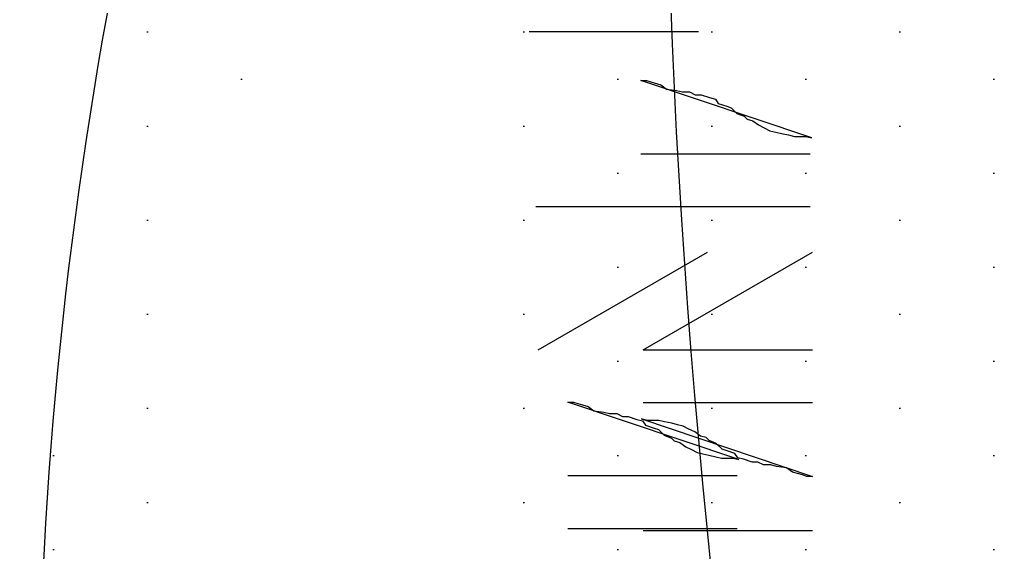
# Model space of a CAD drawing. Extents: x 3694 to 117786, y 20013 to 108631.
# Drawn here: x 68081.6 to 68199.3, y 30714.3 to 30777.5 of the extents above; entities that cross this region are included whole.
import ezdxf

# ---------------------------------------------------------------- set-up
doc = ezdxf.new("R2010")
doc.units = 0
doc.header["$LTSCALE"] = 1000
doc.header["$MEASUREMENT"] = 0
doc.layers.add('家具', color=253, linetype='Continuous')

msp = doc.modelspace()

# ---------------------------------------------------------------- hatches: boundary and pattern name
at = {"layer": '家具'}
h = msp.add_hatch(dxfattribs=at)
h.set_pattern_fill('DOTS', color=8, scale=335.28, angle=-90, style=0)
h.set_pattern_definition([(270, (40764.087, 11180.682), (-20.955, -10.4775), [0, -20.955])])
edge = h.paths.add_edge_path()
edge.add_spline(control_points=[(67993.17, 30063.85), (67991.35, 30072.91), (67989.56, 30081.94), (67984.13, 30110.34), (67980.69, 30129.63), (67974.75, 30168.04), (67972.3, 30187.08), (67967.7, 30231.65), (67965.82, 30257.25), (67961.07, 30334.96), (67959.04, 30388.06), (67952.13, 30468.76), (67949.19, 30495.82), (67943.11, 30536.43), (67940.81, 30549.98), (67935.52, 30577.05), (67932.52, 30590.64), (67925.16, 30620.11), (67920.73, 30635.84), (67913.02, 30661.97), (67909.81, 30672.52), (67906.63, 30682.96)], knot_values=[0.007594, 0.007594, 0.007594, 0.007594, 1.009332, 1.009332, 3.166904, 3.166904, 5.324476, 5.324476, 8.146714, 8.146714, 13.786985, 13.786985, 16.607121, 16.607121, 18.017189, 18.017189, 19.427256, 19.427256, 21.1184, 21.1184, 22.28816, 22.28816, 22.28816, 22.28816], degree=3, periodic=0)
edge.add_ellipse((69823.21, 31244.76), major_axis=(1412.24, 1412.24), ratio=1, start_angle=138.55715, end_angle=151.33744, ccw=False)
edge.add_ellipse((69823.21, 30996.93), major_axis=(1412.24, 1412.24), ratio=1, start_angle=118.66256, end_angle=131.44285, ccw=False)
edge.add_spline(control_points=[(67906.63, 31558.74), (67909.81, 31569.18), (67913.02, 31579.73), (67920.73, 31605.86), (67925.16, 31621.58), (67932.52, 31651.06), (67935.52, 31664.64), (67940.81, 31691.71), (67943.11, 31705.26), (67949.19, 31745.88), (67952.13, 31772.93), (67957.22, 31832.35), (67959.06, 31864.62), (67960.78, 31896.49)], knot_values=[0.007594, 0.007594, 0.007594, 0.007594, 1.177354, 1.177354, 2.868498, 2.868498, 4.278566, 4.278566, 5.688634, 5.688634, 8.508769, 8.508769, 11.917873, 11.917873, 11.917873, 11.917873], degree=3, periodic=0)
edge.add_ellipse((67966.55, 31918.92), major_axis=(-16.38, 16.38), ratio=1, start_angle=120.5825, end_angle=134.1965)
edge.add_ellipse((68102.12, 32282.88), major_axis=(-290.11, 290.11), ratio=1, start_angle=115.6565, end_angle=125.4571)
edge.add_ellipse((67321.82, 31759.47), major_axis=(510.62, 510.62), ratio=1, start_angle=303.72155, end_angle=324.46982, ccw=False)
edge.add_ellipse((63554.82, 31287.67), major_axis=(3173.05, 3173.05), ratio=1, start_angle=308.35798, end_angle=319.22468, ccw=False)
edge.add_ellipse((67013.87, 30385.32), major_axis=(-756.09, 756.09), ratio=1, start_angle=220.52221, end_angle=246.00697, ccw=False)
edge.add_ellipse((68093.52, 30275.82), major_axis=(20.78, 20.78), ratio=1, start_angle=72.686, end_angle=150.6503)
edge.add_ellipse((68351.8, 30519.22), major_axis=(269.53, 269.53), ratio=1, start_angle=176.2513, end_angle=213.9303)
edge.add_ellipse((68627.27, 30299.27), major_axis=(-269.54, 269.54), ratio=1, start_angle=68.8475, end_angle=70.5636)
edge.add_ellipse((68342.57, 28632.01), major_axis=(1063.44, 1063.44), ratio=1, start_angle=47.25508, end_angle=54.69471)
edge.add_ellipse((68138.88, 29903.69), major_axis=(153.1, 153.1), ratio=1, start_angle=58.2352, end_angle=87.2958)
edge = h.paths.add_edge_path()
edge.add_ellipse((68052.89, 29947.42), major_axis=(-59.62, 59.62), ratio=1, start_angle=82.2821, end_angle=111.8665, ccw=False)
edge.add_ellipse((68101.68, 29975.41), major_axis=(99.2, 99.2), ratio=1, start_angle=154.3192, end_angle=169.3068, ccw=False)
edge.add_ellipse((68226.48, 31486.22), major_axis=(1116.04, 1116.04), ratio=1, start_angle=215.62195, end_angle=236.67588)
edge.add_spline(control_points=[(68545.89, 29940.56), (68546.09, 29938.38), (68546.94, 29928.79), (68547.53, 29918.78), (68548.38, 29909.38)], knot_values=[0, 0, 0, 0, 0.241803, 1.05283, 1.05283, 1.05283, 1.05283], degree=3, periodic=0)
edge.add_ellipse((68586.3, 29912.68), major_axis=(-26.91, 26.91), ratio=1, start_angle=49.7272, end_angle=121.2232)
edge.add_ellipse((68256.11, 33919.22), major_axis=(2868.19, 2868.19), ratio=1, start_angle=221.65955, end_angle=229.54069, ccw=False)
edge = h.paths.add_edge_path()
edge.add_ellipse((68052.89, 32294.28), major_axis=(59.62, 59.62), ratio=1, start_angle=68.1335, end_angle=97.7179, ccw=False)
edge.add_ellipse((68256.11, 28322.47), major_axis=(-2868.19, 2868.19), ratio=1, start_angle=310.4559, end_angle=318.34045, ccw=False)
edge.add_ellipse((68586.47, 32328.98), major_axis=(26.91, 26.91), ratio=1, start_angle=58.6764, end_angle=130.0165)
edge.add_spline(control_points=[(68548.56, 32332.29), (68548.22, 32328.59), (68547.95, 32325.15), (68547.7, 32321.89)], knot_values=[0, 0, 0, 0, 0.318986, 0.318986, 0.318986, 0.318986], degree=3, periodic=0)
edge.add_ellipse((68118.22, 28776.02), major_axis=(-2525.63, 2525.63), ratio=1, start_angle=-51.90623, end_angle=-42.87541)
edge = h.paths.add_edge_path()
edge.add_ellipse((68266.78, 31858.43), major_axis=(221.16, 221.16), ratio=1, start_angle=249.068, end_angle=320.144, ccw=False)
edge.add_ellipse((68176.05, 31598.98), major_axis=(-155.45, 155.45), ratio=1, start_angle=155.1189, end_angle=218.1718, ccw=False)
edge.add_ellipse((68799.5, 31223.88), major_axis=(405.32, 405.32), ratio=1, start_angle=117.88643, end_angle=164.47377)
edge.add_ellipse((68089.49, 30642.74), major_axis=(-258.82, 258.82), ratio=1, start_angle=229.4937, end_angle=279.8017, ccw=False)
edge.add_ellipse((68363.94, 30409.28), major_axis=(196.09, 196.09), ratio=1, start_angle=323.3076, end_angle=385.9615, ccw=False)
edge.add_ellipse((68278.01, 29953.05), major_axis=(-433.68, 433.68), ratio=1, start_angle=250.12182, end_angle=279.01888, ccw=False)
edge.add_ellipse((53145.84, 31069.66), major_axis=(661.59, 15696.88), ratio=1, start_angle=268.699072, end_angle=269.289296, ccw=False)
edge.add_spline(control_points=[(68823.65, 30051.87), (68816.62, 30051.43), (68809.48, 30051.33), (68801.97, 30051.61)], knot_values=[2.29351, 2.29351, 2.29351, 2.29351, 2.979733, 2.979733, 2.979733, 2.979733], degree=3, periodic=0)
edge.add_spline(control_points=[(68801.97, 30051.61), (68797.75, 30051.77), (68786.4, 30052.49), (68770.42, 30054.55), (68774.08, 30068.3), (68770.34, 30072.08), (68767.57, 30073.65)], knot_values=[2.979733, 2.979733, 2.979733, 2.979733, 3.365456, 3.990522, 4.278466, 4.605763, 4.605763, 4.605763, 4.605763], degree=3, periodic=0)
edge.add_spline(control_points=[(68767.57, 30073.65), (68764.78, 30075.24), (68761.2, 30076.38), (68757.62, 30077.53)], knot_values=[4.605763, 4.605763, 4.605763, 4.605763, 4.934211, 4.934211, 4.934211, 4.934211], degree=3, periodic=0)
edge.add_ellipse((68342.57, 28632.01), major_axis=(-1063.44, 1063.44), ratio=1, start_angle=-61.02051, end_angle=-52.79563)
edge.add_ellipse((68413.89, 30391.82), major_axis=(-212.58, 212.58), ratio=1, start_angle=161.1869, end_angle=194.3664)
edge.add_ellipse((68413.79, 30073.2), major_axis=(217.18, 217.18), ratio=1, start_angle=347.5897, end_angle=388.9748)
edge.add_ellipse((68061.76, 30199.82), major_axis=(-331.09, 331.09), ratio=1, start_angle=246.1037, end_angle=272.1536)
edge.add_ellipse((68628.88, 30184.46), major_axis=(-308.61, 308.61), ratio=1, start_angle=-10.2604, end_angle=-2.0534)
edge.add_spline(control_points=[(68331.52, 30503.94), (68322.56, 30496.89), (68300.12, 30479.21), (68309.9, 30542.46), (68286.89, 30577.51), (68259.66, 30637.11), (68292.26, 30702.74), (68273.01, 30784.51), (68257.08, 30871.34), (68197.4, 30907.48), (68188.77, 30963.02), (68155.91, 30951.2), (68154.43, 30968.36), (68153.75, 30977.3)], knot_values=[28.726228, 28.726228, 28.726228, 28.726228, 29.65137, 31.045535, 32.970907, 34.80046, 37.537981, 40.132447, 43.737998, 46.299248, 47.538816, 48.20545, 48.984057, 48.984057, 48.984057, 48.984057], degree=3, periodic=0)
edge.add_ellipse((74440.64, 31139.04), major_axis=(4446.97, 4446.97), ratio=1, start_angle=132.846266, end_angle=136.473696, ccw=False)
edge.add_spline(control_points=[(68156.11, 31375.39), (68157.51, 31389.27), (68160.69, 31413.78), (68204.26, 31444.79), (68224.99, 31513.37), (68260.44, 31577.02), (68249.17, 31648.5), (68285.93, 31671.16), (68318.29, 31758.01), (68318.86, 31736.77)], knot_values=[0, 0, 0, 0, 1.426784, 2.507846, 5.446644, 8.794162, 10.36551, 12.195062, 14.476347, 14.476347, 14.476347, 14.476347], degree=3, periodic=0)
edge.add_ellipse((67925.76, 31991.16), major_axis=(-331.09, 331.09), ratio=1, start_angle=192.0923, end_angle=216.81)
edge.add_ellipse((68240.6, 32193.24), major_axis=(217.18, 217.18), ratio=1, start_angle=253.939, end_angle=295.324)
edge.add_ellipse((68311.9, 31882.7), major_axis=(212.58, 212.58), ratio=1, start_angle=358.5473, end_angle=364.8553)
edge.add_ellipse((68346.1, 33494.6), major_axis=(-983.78, 983.78), ratio=1, start_angle=141.58816, end_angle=151.91197)
edge.add_spline(control_points=[(68750.83, 32163.5), (68756.34, 32165.3), (68761.85, 32167.11), (68764.44, 32170.49)], knot_values=[4.42753, 4.42753, 4.42753, 4.42753, 4.934211, 4.934211, 4.934211, 4.934211], degree=3, periodic=0)
edge.add_ellipse((68272.01, 32290.22), major_axis=(358.34, 358.34), ratio=1, start_angle=262.1836, end_angle=301.3352, ccw=False)
h = msp.add_hatch(dxfattribs=at)
h.set_pattern_fill('DOTS', color=8, scale=178.816, angle=-90, style=0)
h.set_pattern_definition([(90, (52193.29, 40884.778), (-11.176, 5.588), [0, -11.176])])
edge = h.paths.add_edge_path(flags=17)
edge.add_ellipse((68101.15, 30580.72), major_axis=(23.26, 23.26), ratio=1, start_angle=292.7744, end_angle=342.5706, ccw=False)
edge.add_ellipse((68208.12, 30531.91), major_axis=(-59.9, 59.9), ratio=1, start_angle=-24.1656, end_angle=19.5752, ccw=False)
edge.add_ellipse((68166.05, 30566.04), major_axis=(32.95, 32.95), ratio=1, start_angle=30.1589, end_angle=95.0784)
edge = h.paths.add_edge_path(flags=17)
edge.add_ellipse((68856.57, 30665.54), major_axis=(-481.37, 481.37), ratio=1, start_angle=48.85307, end_angle=49.58773)
edge.add_ellipse((68231.66, 30599.71), major_axis=(-38.8, 38.8), ratio=1, start_angle=-38.4606, end_angle=33.0337, ccw=False)
edge.add_ellipse((68223.55, 30675.54), major_axis=(-15.13, 15.13), ratio=1, start_angle=2.9898, end_angle=139.9978, ccw=False)
edge.add_ellipse((68268.1, 30622.11), major_axis=(64.2, 64.2), ratio=1, start_angle=86.7435, end_angle=136.4651)
edge = h.paths.add_edge_path()
edge.add_ellipse((68440.14, 30597.61), major_axis=(242.04, 242.04), ratio=1, start_angle=141.8502, end_angle=191.4606)
edge.add_spline(control_points=[(68251.02, 30312.31), (68258.96, 30305.73), (68269.07, 30297.35), (68277.66, 30302.98), (68279.38, 30304.57)], knot_values=[0, 0, 0, 0, 1.422385, 1.810205, 1.810205, 1.810205, 1.810205], degree=3, periodic=0)
edge.add_ellipse((68856.57, 30665.54), major_axis=(481.37, 481.37), ratio=1, start_angle=162.42863, end_angle=167.02149, ccw=False)
edge.add_ellipse((68413.53, 30611.59), major_axis=(216.1, 216.1), ratio=1, start_angle=142.0668, end_angle=193.1655, ccw=False)
edge.add_ellipse((68567.5, 30676.44), major_axis=(331.35, 331.35), ratio=1, start_angle=104.7434, end_angle=147.629, ccw=False)
edge.add_ellipse((69157.15, 30817.28), major_axis=(-706.38, 706.38), ratio=1, start_angle=36.92238, end_angle=39.52687, ccw=False)
edge.add_spline(control_points=[(68168.09, 30957.64), (68164.37, 30957.81), (68153.1, 30955.65), (68150.21, 30943.96), (68148.25, 30936.06)], knot_values=[0, 0, 0, 0, 0.581976, 1.791185, 1.791185, 1.791185, 1.791185], degree=3, periodic=0)
edge.add_ellipse((68598.09, 30686.51), major_axis=(363.75, 363.75), ratio=1, start_angle=105.9802, end_angle=149.6064)
edge = h.paths.add_edge_path()
edge.add_spline(control_points=[(68192.05, 30937.99), (68188.17, 30944.99), (68182.77, 30954.73), (68171.28, 30957.5), (68168.09, 30957.64)], knot_values=[1.791185, 1.791185, 1.791185, 1.791185, 3.069002, 3.567392, 3.567392, 3.567392, 3.567392], degree=3, periodic=0)
edge.add_ellipse((69157.15, 30817.28), major_axis=(706.38, 706.38), ratio=1, start_angle=126.92238, end_angle=129.52687)
edge.add_ellipse((67857.2, 30658.3), major_axis=(281.07, 281.07), ratio=1, start_angle=311.0682, end_angle=354.7664, ccw=False)
edge.add_ellipse((67851.2, 30493.55), major_axis=(300.8, 300.8), ratio=1, start_angle=295.5567, end_angle=333.8578, ccw=False)
edge.add_ellipse((68856.57, 30665.54), major_axis=(481.37, 481.37), ratio=1, start_angle=162.42863, end_angle=167.02149)
edge.add_spline(control_points=[(68279.38, 30304.57), (68282, 30306.98), (68289.12, 30317), (68292.25, 30326.83), (68294.35, 30333.42)], knot_values=[1.810205, 1.810205, 1.810205, 1.810205, 2.398758, 3.598447, 3.598447, 3.598447, 3.598447], degree=3, periodic=0)
edge.add_ellipse((67924.05, 30451.43), major_axis=(-274.82, 274.82), ratio=1, start_angle=207.3247, end_angle=252.1485)
edge.add_ellipse((67979.59, 30720.11), major_axis=(-215.18, 215.18), ratio=1, start_angle=207.5325, end_angle=270.7223)

# ---------------------------------------------------------------- linework, layer by layer
at = {"layer": '家具', "color": 8, "linetype": 'Continuous'}
for p, q in [((68142.1, 30776.14, 0), (68162.23, 30776.14, 0)), ((68142.1, 30776.14, 0), (68162.23, 30776.14, 0)), ((68142.1, 30776.14, 0), (68162.23, 30776.14, 0)), ((68142.1, 30776.14, 0), (68162.23, 30776.14, 0)), ((68155.36, 30770.34, 0), (68156.04, 30770.34, 0)), ((68175.68, 30763.51, 0), (68155.36, 30770.34, 0)), ((68155.36, 30770.34, 0), (68156.04, 30770.34, 0)), ((68175.68, 30763.51, 0), (68155.36, 30770.34, 0)), ((68155.36, 30770.34, 0), (68156.04, 30770.34, 0)), ((68175.68, 30763.51, 0), (68155.36, 30770.34, 0)), ((68155.36, 30770.34, 0), (68156.04, 30770.34, 0)), ((68175.68, 30763.51, 0), (68155.36, 30770.34, 0)), ((68156.04, 30770.34, 0), (68156.55, 30770.17, 0)), ((68156.04, 30770.34, 0), (68156.55, 30770.17, 0)), ((68156.04, 30770.34, 0), (68156.55, 30770.17, 0)), ((68156.04, 30770.34, 0), (68156.55, 30770.17, 0)), ((68156.55, 30770.17, 0), (68157.75, 30769.83, 0)), ((68156.55, 30770.17, 0), (68157.75, 30769.83, 0)), ((68156.55, 30770.17, 0), (68157.75, 30769.83, 0)), ((68156.55, 30770.17, 0), (68157.75, 30769.83, 0)), ((68157.75, 30769.83, 0), (68158.43, 30769.32, 0)), ((68157.75, 30769.83, 0), (68158.43, 30769.32, 0)), ((68157.75, 30769.83, 0), (68158.43, 30769.32, 0)), ((68157.75, 30769.83, 0), (68158.43, 30769.32, 0)), ((68158.43, 30769.32, 0), (68159.62, 30769.15, 0)), ((68158.43, 30769.32, 0), (68159.62, 30769.15, 0)), ((68158.43, 30769.32, 0), (68159.62, 30769.15, 0)), ((68158.43, 30769.32, 0), (68159.62, 30769.15, 0)), ((68159.62, 30769.15, 0), (68160.31, 30768.98, 0)), ((68159.62, 30769.15, 0), (68160.31, 30768.98, 0)), ((68159.62, 30769.15, 0), (68160.31, 30768.98, 0)), ((68159.62, 30769.15, 0), (68160.31, 30768.98, 0)), ((68160.31, 30768.98, 0), (68161.16, 30768.98, 0)), ((68160.31, 30768.98, 0), (68161.16, 30768.98, 0)), ((68160.31, 30768.98, 0), (68161.16, 30768.98, 0)), ((68160.31, 30768.98, 0), (68161.16, 30768.98, 0)), ((68161.16, 30768.98, 0), (68161.84, 30768.64, 0)), ((68161.16, 30768.98, 0), (68161.84, 30768.64, 0)), ((68161.16, 30768.98, 0), (68161.84, 30768.64, 0)), ((68161.16, 30768.98, 0), (68161.84, 30768.64, 0)), ((68161.84, 30768.64, 0), (68162.53, 30768.64, 0)), ((68161.84, 30768.64, 0), (68162.53, 30768.64, 0)), ((68161.84, 30768.64, 0), (68162.53, 30768.64, 0)), ((68161.84, 30768.64, 0), (68162.53, 30768.64, 0)), ((68162.53, 30768.64, 0), (68163.55, 30768.3, 0)), ((68162.53, 30768.64, 0), (68163.55, 30768.3, 0)), ((68162.53, 30768.64, 0), (68163.55, 30768.3, 0)), ((68162.53, 30768.64, 0), (68163.55, 30768.3, 0)), ((68163.55, 30768.3, 0), (68164.24, 30768.13, 0)), ((68163.55, 30768.3, 0), (68164.24, 30768.13, 0)), ((68163.55, 30768.3, 0), (68164.24, 30768.13, 0)), ((68163.55, 30768.3, 0), (68164.24, 30768.13, 0)), ((68164.24, 30768.13, 0), (68164.58, 30767.61, 0)), ((68164.24, 30768.13, 0), (68164.58, 30767.61, 0)), ((68164.24, 30768.13, 0), (68164.58, 30767.61, 0)), ((68164.24, 30768.13, 0), (68164.58, 30767.61, 0)), ((68164.58, 30767.61, 0), (68165.6, 30767.27, 0)), ((68164.58, 30767.61, 0), (68165.6, 30767.27, 0)), ((68164.58, 30767.61, 0), (68165.6, 30767.27, 0)), ((68164.58, 30767.61, 0), (68165.6, 30767.27, 0)), ((68165.6, 30767.27, 0), (68166.11, 30767.1, 0)), ((68165.6, 30767.27, 0), (68166.11, 30767.1, 0)), ((68165.6, 30767.27, 0), (68166.11, 30767.1, 0)), ((68165.6, 30767.27, 0), (68166.11, 30767.1, 0)), ((68166.11, 30767.1, 0), (68166.8, 30766.42, 0)), ((68166.11, 30767.1, 0), (68166.8, 30766.42, 0)), ((68166.11, 30767.1, 0), (68166.8, 30766.42, 0)), ((68166.11, 30767.1, 0), (68166.8, 30766.42, 0)), ((68166.8, 30766.42, 0), (68167.65, 30766.08, 0)), ((68166.8, 30766.42, 0), (68167.65, 30766.08, 0)), ((68166.8, 30766.42, 0), (68167.65, 30766.08, 0)), ((68166.8, 30766.42, 0), (68167.65, 30766.08, 0)), ((68167.65, 30766.08, 0), (68167.99, 30765.73, 0)), ((68167.65, 30766.08, 0), (68167.99, 30765.73, 0)), ((68167.65, 30766.08, 0), (68167.99, 30765.73, 0)), ((68167.65, 30766.08, 0), (68167.99, 30765.73, 0)), ((68167.99, 30765.73, 0), (68168.68, 30765.56, 0)), ((68167.99, 30765.73, 0), (68168.68, 30765.56, 0)), ((68167.99, 30765.73, 0), (68168.68, 30765.56, 0)), ((68167.99, 30765.73, 0), (68168.68, 30765.56, 0)), ((68168.68, 30765.56, 0), (68169.36, 30765.05, 0)), ((68168.68, 30765.56, 0), (68169.36, 30765.05, 0)), ((68168.68, 30765.56, 0), (68169.36, 30765.05, 0)), ((68168.68, 30765.56, 0), (68169.36, 30765.05, 0)), ((68169.36, 30765.05, 0), (68170.04, 30764.71, 0)), ((68169.36, 30765.05, 0), (68170.04, 30764.71, 0)), ((68169.36, 30765.05, 0), (68170.04, 30764.71, 0)), ((68169.36, 30765.05, 0), (68170.04, 30764.71, 0)), ((68170.04, 30764.71, 0), (68170.72, 30764.37, 0)), ((68170.04, 30764.71, 0), (68170.72, 30764.37, 0)), ((68170.04, 30764.71, 0), (68170.72, 30764.37, 0)), ((68170.04, 30764.71, 0), (68170.72, 30764.37, 0)), ((68170.72, 30764.37, 0), (68171.41, 30764.2, 0)), ((68170.72, 30764.37, 0), (68171.41, 30764.2, 0)), ((68170.72, 30764.37, 0), (68171.41, 30764.2, 0)), ((68170.72, 30764.37, 0), (68171.41, 30764.2, 0)), ((68171.41, 30764.2, 0), (68172.09, 30764.03, 0)), ((68171.41, 30764.2, 0), (68172.09, 30764.03, 0)), ((68171.41, 30764.2, 0), (68172.09, 30764.03, 0)), ((68171.41, 30764.2, 0), (68172.09, 30764.03, 0)), ((68172.09, 30764.03, 0), (68172.94, 30763.86, 0)), ((68172.09, 30764.03, 0), (68172.94, 30763.86, 0)), ((68172.09, 30764.03, 0), (68172.94, 30763.86, 0)), ((68172.09, 30764.03, 0), (68172.94, 30763.86, 0)), ((68172.94, 30763.86, 0), (68173.63, 30763.69, 0)), ((68172.94, 30763.86, 0), (68173.63, 30763.69, 0)), ((68172.94, 30763.86, 0), (68173.63, 30763.69, 0)), ((68172.94, 30763.86, 0), (68173.63, 30763.69, 0)), ((68173.63, 30763.69, 0), (68174.31, 30763.69, 0)), ((68173.63, 30763.69, 0), (68174.31, 30763.69, 0)), ((68173.63, 30763.69, 0), (68174.31, 30763.69, 0)), ((68173.63, 30763.69, 0), (68174.31, 30763.69, 0)), ((68174.31, 30763.69, 0), (68174.99, 30763.69, 0)), ((68174.31, 30763.69, 0), (68174.99, 30763.69, 0)), ((68174.31, 30763.69, 0), (68174.99, 30763.69, 0)), ((68174.31, 30763.69, 0), (68174.99, 30763.69, 0)), ((68174.99, 30763.69, 0), (68175.68, 30763.51, 0)), ((68174.99, 30763.69, 0), (68175.68, 30763.51, 0)), ((68174.99, 30763.69, 0), (68175.68, 30763.51, 0)), ((68174.99, 30763.69, 0), (68175.68, 30763.51, 0)), ((68175.49, 30761.57, 0), (68155.36, 30761.57, 0)), ((68175.49, 30761.57, 0), (68155.36, 30761.57, 0)), ((68175.49, 30761.57, 0), (68155.36, 30761.57, 0)), ((68175.49, 30761.57, 0), (68155.36, 30761.57, 0)), ((68163.02, 30755.31, 0), (68142.89, 30755.31, 0)), ((68163.02, 30755.31, 0), (68142.89, 30755.31, 0)), ((68163.02, 30755.31, 0), (68142.89, 30755.31, 0)), ((68163.02, 30755.31, 0), (68142.89, 30755.31, 0)), ((68175.49, 30755.31, 0), (68155.36, 30755.31, 0)), ((68175.49, 30755.31, 0), (68155.36, 30755.31, 0)), ((68175.49, 30755.31, 0), (68155.36, 30755.31, 0)), ((68175.49, 30755.31, 0), (68155.36, 30755.31, 0)), ((68143.17, 30738.33, 0), (68163.3, 30749.95, 0)), ((68143.17, 30738.33, 0), (68163.3, 30749.95, 0)), ((68143.17, 30738.33, 0), (68163.3, 30749.95, 0)), ((68155.64, 30738.33, 0), (68175.77, 30749.95, 0)), ((68155.64, 30738.33, 0), (68175.77, 30749.95, 0)), ((68155.64, 30738.33, 0), (68175.77, 30749.95, 0)), ((68155.64, 30738.33, 0), (68175.77, 30738.33, 0)), ((68155.64, 30738.33, 0), (68175.77, 30738.33, 0)), ((68155.64, 30738.33, 0), (68175.77, 30738.33, 0)), ((68155.64, 30738.33, 0), (68175.77, 30738.33, 0)), ((68146.7, 30732.13, 0), (68147.38, 30732.13, 0)), ((68167.02, 30725.3, 0), (68146.7, 30732.13, 0)), ((68146.7, 30732.13, 0), (68147.38, 30732.13, 0)), ((68167.02, 30725.3, 0), (68146.7, 30732.13, 0)), ((68146.7, 30732.13, 0), (68147.38, 30732.13, 0)), ((68167.02, 30725.3, 0), (68146.7, 30732.13, 0)), ((68146.7, 30732.13, 0), (68147.38, 30732.13, 0)), ((68167.02, 30725.3, 0), (68146.7, 30732.13, 0)), ((68147.38, 30732.13, 0), (68147.9, 30731.95, 0)), ((68147.38, 30732.13, 0), (68147.9, 30731.95, 0)), ((68147.38, 30732.13, 0), (68147.9, 30731.95, 0)), ((68147.38, 30732.13, 0), (68147.9, 30731.95, 0)), ((68147.9, 30731.95, 0), (68149.09, 30731.61, 0)), ((68147.9, 30731.95, 0), (68149.09, 30731.61, 0)), ((68147.9, 30731.95, 0), (68149.09, 30731.61, 0)), ((68147.9, 30731.95, 0), (68149.09, 30731.61, 0)), ((68149.09, 30731.61, 0), (68149.78, 30731.1, 0)), ((68149.09, 30731.61, 0), (68149.78, 30731.1, 0)), ((68149.09, 30731.61, 0), (68149.78, 30731.1, 0)), ((68149.09, 30731.61, 0), (68149.78, 30731.1, 0)), ((68155.64, 30732.07, 0), (68175.77, 30732.07, 0)), ((68155.64, 30732.07, 0), (68175.77, 30732.07, 0)), ((68155.64, 30732.07, 0), (68175.77, 30732.07, 0)), ((68155.64, 30732.07, 0), (68175.77, 30732.07, 0)), ((68149.78, 30731.1, 0), (68150.97, 30730.93, 0)), ((68149.78, 30731.1, 0), (68150.97, 30730.93, 0)), ((68149.78, 30731.1, 0), (68150.97, 30730.93, 0)), ((68149.78, 30731.1, 0), (68150.97, 30730.93, 0)), ((68150.97, 30730.93, 0), (68151.65, 30730.76, 0)), ((68150.97, 30730.93, 0), (68151.65, 30730.76, 0)), ((68150.97, 30730.93, 0), (68151.65, 30730.76, 0)), ((68150.97, 30730.93, 0), (68151.65, 30730.76, 0)), ((68151.65, 30730.76, 0), (68152.51, 30730.76, 0)), ((68151.65, 30730.76, 0), (68152.51, 30730.76, 0)), ((68151.65, 30730.76, 0), (68152.51, 30730.76, 0)), ((68151.65, 30730.76, 0), (68152.51, 30730.76, 0)), ((68152.51, 30730.76, 0), (68153.19, 30730.42, 0)), ((68152.51, 30730.76, 0), (68153.19, 30730.42, 0)), ((68152.51, 30730.76, 0), (68153.19, 30730.42, 0)), ((68152.51, 30730.76, 0), (68153.19, 30730.42, 0)), ((68153.19, 30730.42, 0), (68153.87, 30730.42, 0)), ((68153.19, 30730.42, 0), (68153.87, 30730.42, 0)), ((68153.19, 30730.42, 0), (68153.87, 30730.42, 0)), ((68153.19, 30730.42, 0), (68153.87, 30730.42, 0)), ((68153.87, 30730.42, 0), (68154.9, 30730.08, 0)), ((68153.87, 30730.42, 0), (68154.9, 30730.08, 0)), ((68153.87, 30730.42, 0), (68154.9, 30730.08, 0)), ((68153.87, 30730.42, 0), (68154.9, 30730.08, 0)), ((68154.9, 30730.08, 0), (68155.58, 30729.91, 0)), ((68154.9, 30730.08, 0), (68155.58, 30729.91, 0)), ((68154.9, 30730.08, 0), (68155.58, 30729.91, 0)), ((68154.9, 30730.08, 0), (68155.58, 30729.91, 0)), ((68156.14, 30729.96, 0), (68155.45, 30730.13, 0)), ((68155.45, 30730.13, 0), (68175.77, 30723.3, 0)), ((68156.14, 30729.96, 0), (68155.45, 30730.13, 0)), ((68155.45, 30730.13, 0), (68175.77, 30723.3, 0)), ((68156.14, 30729.96, 0), (68155.45, 30730.13, 0)), ((68155.45, 30730.13, 0), (68175.77, 30723.3, 0)), ((68156.14, 30729.96, 0), (68155.45, 30730.13, 0)), ((68155.45, 30730.13, 0), (68175.77, 30723.3, 0)), ((68155.58, 30729.91, 0), (68155.92, 30729.39, 0)), ((68155.58, 30729.91, 0), (68155.92, 30729.39, 0)), ((68155.58, 30729.91, 0), (68155.92, 30729.39, 0)), ((68155.58, 30729.91, 0), (68155.92, 30729.39, 0)), ((68155.92, 30729.39, 0), (68156.95, 30729.05, 0)), ((68155.92, 30729.39, 0), (68156.95, 30729.05, 0)), ((68155.92, 30729.39, 0), (68156.95, 30729.05, 0)), ((68155.92, 30729.39, 0), (68156.95, 30729.05, 0)), ((68156.82, 30729.96, 0), (68156.14, 30729.96, 0)), ((68156.82, 30729.96, 0), (68156.14, 30729.96, 0)), ((68156.82, 30729.96, 0), (68156.14, 30729.96, 0)), ((68156.82, 30729.96, 0), (68156.14, 30729.96, 0)), ((68157.5, 30729.96, 0), (68156.82, 30729.96, 0)), ((68157.5, 30729.96, 0), (68156.82, 30729.96, 0)), ((68157.5, 30729.96, 0), (68156.82, 30729.96, 0)), ((68157.5, 30729.96, 0), (68156.82, 30729.96, 0)), ((68156.95, 30729.05, 0), (68157.46, 30728.88, 0)), ((68156.95, 30729.05, 0), (68157.46, 30728.88, 0)), ((68156.95, 30729.05, 0), (68157.46, 30728.88, 0)), ((68156.95, 30729.05, 0), (68157.46, 30728.88, 0)), ((68158.18, 30729.78, 0), (68157.5, 30729.96, 0)), ((68158.18, 30729.78, 0), (68157.5, 30729.96, 0)), ((68158.18, 30729.78, 0), (68157.5, 30729.96, 0)), ((68158.18, 30729.78, 0), (68157.5, 30729.96, 0)), ((68159.04, 30729.61, 0), (68158.18, 30729.78, 0)), ((68159.04, 30729.61, 0), (68158.18, 30729.78, 0)), ((68159.04, 30729.61, 0), (68158.18, 30729.78, 0)), ((68159.04, 30729.61, 0), (68158.18, 30729.78, 0)), ((68159.72, 30729.44, 0), (68159.04, 30729.61, 0)), ((68159.72, 30729.44, 0), (68159.04, 30729.61, 0)), ((68159.72, 30729.44, 0), (68159.04, 30729.61, 0)), ((68159.72, 30729.44, 0), (68159.04, 30729.61, 0)), ((68160.4, 30729.27, 0), (68159.72, 30729.44, 0)), ((68160.4, 30729.27, 0), (68159.72, 30729.44, 0)), ((68160.4, 30729.27, 0), (68159.72, 30729.44, 0)), ((68160.4, 30729.27, 0), (68159.72, 30729.44, 0)), ((68161.09, 30728.93, 0), (68160.4, 30729.27, 0)), ((68161.09, 30728.93, 0), (68160.4, 30729.27, 0)), ((68161.09, 30728.93, 0), (68160.4, 30729.27, 0)), ((68161.09, 30728.93, 0), (68160.4, 30729.27, 0)), ((68157.46, 30728.88, 0), (68158.14, 30728.2, 0)), ((68157.46, 30728.88, 0), (68158.14, 30728.2, 0)), ((68157.46, 30728.88, 0), (68158.14, 30728.2, 0)), ((68157.46, 30728.88, 0), (68158.14, 30728.2, 0)), ((68158.14, 30728.2, 0), (68159, 30727.86, 0)), ((68158.14, 30728.2, 0), (68159, 30727.86, 0)), ((68158.14, 30728.2, 0), (68159, 30727.86, 0)), ((68158.14, 30728.2, 0), (68159, 30727.86, 0)), ((68159, 30727.86, 0), (68159.34, 30727.52, 0)), ((68159, 30727.86, 0), (68159.34, 30727.52, 0)), ((68159, 30727.86, 0), (68159.34, 30727.52, 0)), ((68159, 30727.86, 0), (68159.34, 30727.52, 0)), ((68161.77, 30728.59, 0), (68161.09, 30728.93, 0)), ((68161.77, 30728.59, 0), (68161.09, 30728.93, 0)), ((68161.77, 30728.59, 0), (68161.09, 30728.93, 0)), ((68161.77, 30728.59, 0), (68161.09, 30728.93, 0)), ((68162.45, 30728.08, 0), (68161.77, 30728.59, 0)), ((68162.45, 30728.08, 0), (68161.77, 30728.59, 0)), ((68162.45, 30728.08, 0), (68161.77, 30728.59, 0)), ((68162.45, 30728.08, 0), (68161.77, 30728.59, 0)), ((68163.14, 30727.91, 0), (68162.45, 30728.08, 0)), ((68163.14, 30727.91, 0), (68162.45, 30728.08, 0)), ((68163.14, 30727.91, 0), (68162.45, 30728.08, 0)), ((68163.14, 30727.91, 0), (68162.45, 30728.08, 0)), ((68163.48, 30727.56, 0), (68163.14, 30727.91, 0)), ((68163.48, 30727.56, 0), (68163.14, 30727.91, 0)), ((68163.48, 30727.56, 0), (68163.14, 30727.91, 0)), ((68163.48, 30727.56, 0), (68163.14, 30727.91, 0)), ((68159.34, 30727.52, 0), (68160.02, 30727.34, 0)), ((68159.34, 30727.52, 0), (68160.02, 30727.34, 0)), ((68159.34, 30727.52, 0), (68160.02, 30727.34, 0)), ((68159.34, 30727.52, 0), (68160.02, 30727.34, 0)), ((68160.02, 30727.34, 0), (68160.7, 30726.83, 0)), ((68160.02, 30727.34, 0), (68160.7, 30726.83, 0)), ((68160.02, 30727.34, 0), (68160.7, 30726.83, 0)), ((68160.02, 30727.34, 0), (68160.7, 30726.83, 0)), ((68160.7, 30726.83, 0), (68161.39, 30726.49, 0)), ((68160.7, 30726.83, 0), (68161.39, 30726.49, 0)), ((68160.7, 30726.83, 0), (68161.39, 30726.49, 0)), ((68160.7, 30726.83, 0), (68161.39, 30726.49, 0)), ((68164.33, 30727.22, 0), (68163.48, 30727.56, 0)), ((68164.33, 30727.22, 0), (68163.48, 30727.56, 0)), ((68164.33, 30727.22, 0), (68163.48, 30727.56, 0)), ((68164.33, 30727.22, 0), (68163.48, 30727.56, 0)), ((68165.02, 30726.54, 0), (68164.33, 30727.22, 0)), ((68165.02, 30726.54, 0), (68164.33, 30727.22, 0)), ((68165.02, 30726.54, 0), (68164.33, 30727.22, 0)), ((68165.02, 30726.54, 0), (68164.33, 30727.22, 0)), ((68161.39, 30726.49, 0), (68162.07, 30726.15, 0)), ((68161.39, 30726.49, 0), (68162.07, 30726.15, 0)), ((68161.39, 30726.49, 0), (68162.07, 30726.15, 0)), ((68161.39, 30726.49, 0), (68162.07, 30726.15, 0)), ((68162.07, 30726.15, 0), (68162.75, 30725.98, 0)), ((68162.07, 30726.15, 0), (68162.75, 30725.98, 0)), ((68162.07, 30726.15, 0), (68162.75, 30725.98, 0)), ((68162.07, 30726.15, 0), (68162.75, 30725.98, 0)), ((68162.75, 30725.98, 0), (68163.44, 30725.81, 0)), ((68162.75, 30725.98, 0), (68163.44, 30725.81, 0)), ((68162.75, 30725.98, 0), (68163.44, 30725.81, 0)), ((68162.75, 30725.98, 0), (68163.44, 30725.81, 0)), ((68163.44, 30725.81, 0), (68164.29, 30725.64, 0)), ((68163.44, 30725.81, 0), (68164.29, 30725.64, 0)), ((68163.44, 30725.81, 0), (68164.29, 30725.64, 0)), ((68163.44, 30725.81, 0), (68164.29, 30725.64, 0)), ((68164.29, 30725.64, 0), (68164.97, 30725.47, 0)), ((68164.29, 30725.64, 0), (68164.97, 30725.47, 0)), ((68164.29, 30725.64, 0), (68164.97, 30725.47, 0)), ((68164.29, 30725.64, 0), (68164.97, 30725.47, 0)), ((68165.53, 30726.37, 0), (68165.02, 30726.54, 0)), ((68165.53, 30726.37, 0), (68165.02, 30726.54, 0)), ((68165.53, 30726.37, 0), (68165.02, 30726.54, 0)), ((68165.53, 30726.37, 0), (68165.02, 30726.54, 0)), ((68166.55, 30726.03, 0), (68165.53, 30726.37, 0)), ((68166.55, 30726.03, 0), (68165.53, 30726.37, 0)), ((68166.55, 30726.03, 0), (68165.53, 30726.37, 0)), ((68166.55, 30726.03, 0), (68165.53, 30726.37, 0)), ((68166.89, 30725.52, 0), (68166.55, 30726.03, 0)), ((68166.89, 30725.52, 0), (68166.55, 30726.03, 0)), ((68166.89, 30725.52, 0), (68166.55, 30726.03, 0)), ((68166.89, 30725.52, 0), (68166.55, 30726.03, 0)), ((68167.58, 30725.34, 0), (68166.89, 30725.52, 0)), ((68167.58, 30725.34, 0), (68166.89, 30725.52, 0)), ((68167.58, 30725.34, 0), (68166.89, 30725.52, 0)), ((68167.58, 30725.34, 0), (68166.89, 30725.52, 0)), ((68164.97, 30725.47, 0), (68165.65, 30725.47, 0)), ((68164.97, 30725.47, 0), (68165.65, 30725.47, 0)), ((68164.97, 30725.47, 0), (68165.65, 30725.47, 0)), ((68164.97, 30725.47, 0), (68165.65, 30725.47, 0)), ((68165.65, 30725.47, 0), (68166.34, 30725.47, 0)), ((68165.65, 30725.47, 0), (68166.34, 30725.47, 0)), ((68165.65, 30725.47, 0), (68166.34, 30725.47, 0)), ((68165.65, 30725.47, 0), (68166.34, 30725.47, 0)), ((68166.34, 30725.47, 0), (68167.02, 30725.3, 0)), ((68166.34, 30725.47, 0), (68167.02, 30725.3, 0)), ((68166.34, 30725.47, 0), (68167.02, 30725.3, 0)), ((68166.34, 30725.47, 0), (68167.02, 30725.3, 0)), ((68168.6, 30725, 0), (68167.58, 30725.34, 0)), ((68168.6, 30725, 0), (68167.58, 30725.34, 0)), ((68168.6, 30725, 0), (68167.58, 30725.34, 0)), ((68168.6, 30725, 0), (68167.58, 30725.34, 0)), ((68169.28, 30725, 0), (68168.6, 30725, 0)), ((68169.28, 30725, 0), (68168.6, 30725, 0)), ((68169.28, 30725, 0), (68168.6, 30725, 0)), ((68169.28, 30725, 0), (68168.6, 30725, 0)), ((68169.97, 30724.66, 0), (68169.28, 30725, 0)), ((68169.97, 30724.66, 0), (68169.28, 30725, 0)), ((68169.97, 30724.66, 0), (68169.28, 30725, 0)), ((68169.97, 30724.66, 0), (68169.28, 30725, 0)), ((68170.82, 30724.66, 0), (68169.97, 30724.66, 0)), ((68170.82, 30724.66, 0), (68169.97, 30724.66, 0)), ((68170.82, 30724.66, 0), (68169.97, 30724.66, 0)), ((68170.82, 30724.66, 0), (68169.97, 30724.66, 0)), ((68171.5, 30724.49, 0), (68170.82, 30724.66, 0)), ((68171.5, 30724.49, 0), (68170.82, 30724.66, 0)), ((68171.5, 30724.49, 0), (68170.82, 30724.66, 0)), ((68171.5, 30724.49, 0), (68170.82, 30724.66, 0)), ((68172.7, 30724.32, 0), (68171.5, 30724.49, 0)), ((68172.7, 30724.32, 0), (68171.5, 30724.49, 0)), ((68172.7, 30724.32, 0), (68171.5, 30724.49, 0)), ((68172.7, 30724.32, 0), (68171.5, 30724.49, 0)), ((68166.83, 30723.35, 0), (68146.7, 30723.35, 0)), ((68166.83, 30723.35, 0), (68146.7, 30723.35, 0)), ((68166.83, 30723.35, 0), (68146.7, 30723.35, 0)), ((68166.83, 30723.35, 0), (68146.7, 30723.35, 0)), ((68173.38, 30723.81, 0), (68172.7, 30724.32, 0)), ((68173.38, 30723.81, 0), (68172.7, 30724.32, 0)), ((68173.38, 30723.81, 0), (68172.7, 30724.32, 0)), ((68173.38, 30723.81, 0), (68172.7, 30724.32, 0)), ((68174.58, 30723.47, 0), (68173.38, 30723.81, 0)), ((68174.58, 30723.47, 0), (68173.38, 30723.81, 0)), ((68174.58, 30723.47, 0), (68173.38, 30723.81, 0)), ((68174.58, 30723.47, 0), (68173.38, 30723.81, 0)), ((68175.09, 30723.3, 0), (68174.58, 30723.47, 0)), ((68175.09, 30723.3, 0), (68174.58, 30723.47, 0)), ((68175.09, 30723.3, 0), (68174.58, 30723.47, 0)), ((68175.09, 30723.3, 0), (68174.58, 30723.47, 0)), ((68175.77, 30723.3, 0), (68175.09, 30723.3, 0)), ((68175.77, 30723.3, 0), (68175.09, 30723.3, 0)), ((68175.77, 30723.3, 0), (68175.09, 30723.3, 0)), ((68175.77, 30723.3, 0), (68175.09, 30723.3, 0)), ((68166.83, 30717.09, 0), (68146.7, 30717.09, 0)), ((68166.83, 30717.09, 0), (68146.7, 30717.09, 0)), ((68166.83, 30717.09, 0), (68146.7, 30717.09, 0)), ((68166.83, 30717.09, 0), (68146.7, 30717.09, 0)), ((68155.64, 30716.87, 0), (68175.77, 30716.87, 0)), ((68155.64, 30716.87, 0), (68175.77, 30716.87, 0)), ((68155.64, 30716.87, 0), (68175.77, 30716.87, 0)), ((68155.64, 30716.87, 0), (68175.77, 30716.87, 0))]:
    msp.add_line(p, q, dxfattribs=at)
at = {"layer": '家具'}
for centre, radius, start, end in [((69157.15, 30817.28, 0), 998.97, 171.92238, 191.16152), ((67979.59, 30720.11, 0), 304.32, 342.5325, 45.7223), ((68598.09, 30686.51, 0), 514.43, 150.9802, 194.6064)]:
    msp.add_arc(centre, radius, start, end, dxfattribs=at)

doc.saveas('drawing.dxf')
